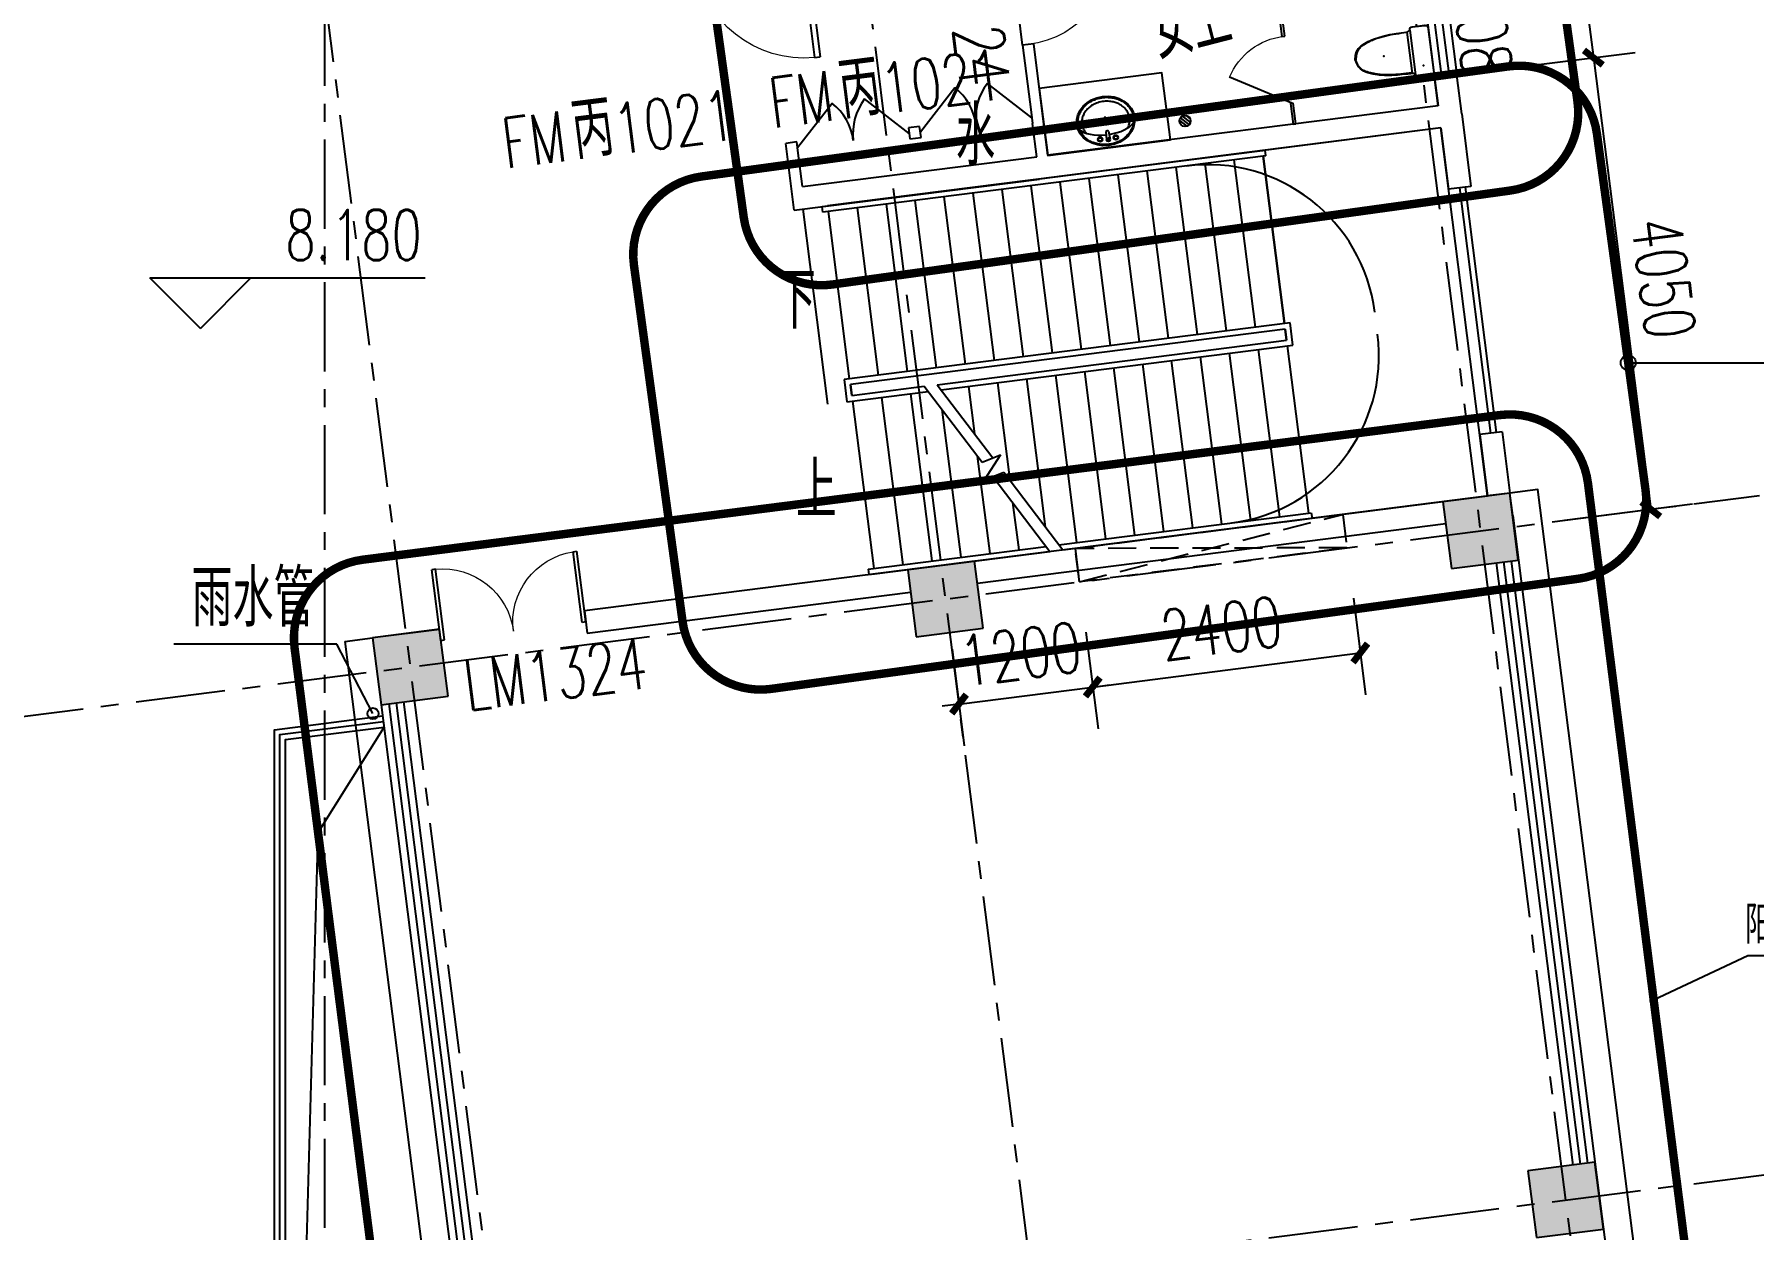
# Model space of a CAD drawing. Header units: millimetres. Extents: x -1048436 to -185795, y -983427 to 400387.
# Drawn here: x -696998 to -681700, y -152493 to -141859 of the extents above; entities that cross this region are included whole.
import ezdxf

# ---------------------------------------------------------------- set-up
doc = ezdxf.new("R2010")
doc.units = ezdxf.units.MM
doc.header["$LTSCALE"] = 500
for name, pattern in [('( Dashed )', [0.75, 0.5, -0.25]), ('DASH', [0.35, 0.25, -0.1]), ('一层轴网$0$CENTER', [50.8, 31.75, -6.35, 6.35, -6.35])]:
    doc.linetypes.add(name, pattern=pattern)
for name, color, linetype in [('COLUMN', 254, 'Continuous'), ('DIM_IDEN', 3, 'Continuous'), ('DIM_LEAD', 3, 'Continuous'), ('DIM_SYMB', 3, 'Continuous'), ('FUR', 55, 'Continuous'), ('PUB_DIM', 3, 'Continuous'), ('PUB_HATCH', 8, 'Continuous'), ('PUB_TEXT', 7, 'Continuous'), ('STAIR', 2, 'Continuous'), ('WINDOW', 4, 'Continuous'), ('WINDOW_TEXT', 7, 'Continuous'), ('一层轴网$0$建-符号', 150, 'Continuous'), ('一层轴网$0$建-轴线', 1, '一层轴网$0$CENTER'), ('建-墙', 254, 'Continuous'), ('建-墙-卫生间隔断', 220, 'Continuous'), ('建-屋面-排水沟落水口', 175, 'Continuous'), ('建-幕墙', 140, 'Continuous'), ('建-文字', 4, 'Continuous'), ('建-楼梯-扶手栏杆', 3, 'Continuous'), ('建-洁具', 55, 'Continuous'), ('建-符号', 13, 'Continuous'), ('建-符号-箭头', 13, 'Continuous'), ('建-符号-门编号', 13, 'Continuous'), ('建-门扇', 32, 'Continuous')]:
    doc.layers.add(name, color=color, linetype=linetype)
doc.layers.add('建-修改云', color=30, linetype='Continuous', plot=False)
doc.styles.add('_TCH_DIM', font='SIMPLEX', dxfattribs={"bigfont": 'GBCBIG'})
doc.styles.add('_TCH_DIM_T3', font='SIMPLEX', dxfattribs={"width": 0.705882, "bigfont": 'GBCBIG'})
doc.styles.add('_TCH_WINDOW', font='SIMPLEX', dxfattribs={"height": 3.5, "bigfont": 'GBCBIG'})
doc.styles.add('XD2008', font='xd-hzs.shx', dxfattribs={"width": 0.7, "bigfont": 'xd-hztxt.shx'})
doc.styles.add('一层轴网$0$XD2008_T3', font='xd-hzs.shx', dxfattribs={"width": 0.7, "bigfont": 'xd-hztxt.shx'})
doc.dimstyles.new('_TCH_ARCH&&150', dxfattribs={"dimtxt": 446.25, "dimasz": 150, "dimexe": 375, "dimexo": 450, "dimgap": 150, "dimtad": 1, "dimdec": 0, "dimzin": 0, "dimdsep": 46, "dimtxsty": '_TCH_DIM_T3', "dimblk": 'ARCHTICK', "dimcen": 0.09, "dimclrt": 7, "dimazin": 2, "dimtfac": 1, "dimtdec": 0, "dimtix": 1, "dimtmove": 2, "dimatfit": 3, "dimldrblk": 'ARCHTICK', "dimfxl": 1, "dimtolj": 1, "dimtzin": 0, "dimarcsym": 0})
doc.dimstyles.new('一层轴网$0$XD100&&150', dxfattribs={"dimtxt": 525, "dimasz": 225, "dimexe": 150, "dimexo": 150, "dimgap": 75, "dimtad": 1, "dimdec": 0, "dimdsep": 46, "dimtxsty": '一层轴网$0$XD2008_T3', "dimblk": '一层轴网$0$_ARCHTICK', "dimcen": 2.5, "dimdle": 150, "dimclrt": 7, "dimaunit": 1, "dimadec": 0, "dimazin": 0, "dimtfac": 1, "dimtdec": 0, "dimtix": 1, "dimtmove": 0, "dimatfit": 3, "dimfxl": 1, "dimtolj": 1, "dimtzin": 0, "dimarcsym": 0})

# ---------------------------------------------------------------- blocks, each defined once
blk = doc.blocks.new('一层轴网$0$_ARCHTICK')
at = {"color": 0, "linetype": 'ByBlock', "const_width": 0.15}
blk.add_lwpolyline([(-0.5, -0.5), (0.5, 0.5)], dxfattribs=at)
blk = doc.blocks.new('*D2941')
at = {"layer": 'Defpoints', "color": 0, "transparency": 16777216}
for p in [(70939, 68235), (73202, 62323), (71715, 62134)]:
    blk.add_point(p, dxfattribs=at)
at = {"layer": '一层轴网$0$建-符号', "color": 0, "lineweight": -2, "transparency": 16777216}
for p, q in [((72408, 68573), (73221, 62174)), ((71088, 68253), (72575, 68443)), ((71863, 62153), (73351, 62342))]:
    blk.add_line(p, q, dxfattribs=at)
at = {"layer": '一层轴网$0$建-符号', "color": 0, "lineweight": -2, "transparency": 16777216, "xscale": 225, "yscale": 225, "zscale": 225}
for p, rotation in [((72427, 68424), 97.24752617045677), ((73202, 62323), 277.2475261704568)]:
    blk.add_blockref('一层轴网$0$_ARCHTICK', p, dxfattribs=dict(at, rotation=rotation))
at = {"layer": '一层轴网$0$建-符号', "color": 7, "transparency": 16777216, "insert": (73149, 65416), "char_height": 525, "attachment_point": 5, "rotation": 277.2475, "style": '一层轴网$0$XD2008_T3'}
blk.add_mtext('\\A1;6150', dxfattribs=at)
blk = doc.blocks.new('$lvtry$00000171')
h = blk.add_hatch()
h.set_pattern_fill('ANSI31', color=256, scale=15, style=0)
h.set_pattern_definition([(45, (0, 0), (-16.838, 16.838), [])])
h.paths.add_polyline_path([(35, 17, 0.162278), (7, 31), (-49, -26, 0.162278), (-35, -54)])
h.paths.add_polyline_path([(7, 31, 0.456412), (-50, -18, 0.035489), (-49, -26)])
h.paths.add_polyline_path([(49, -11, 0.162278), (35, 17), (-35, -54, 0.162278), (-7, -68)])
h.paths.add_polyline_path([(50, -18, 0.035489), (49, -11), (-7, -68, 0.456412)])
blk.add_circle((0, -18), 50)
blk = doc.blocks.new('$lvtry$00000173')
at = {"color": 0}
for p, q in [((-11, -125), (-16, -50)), ((12, -125), (16, -50)), ((-35, -219), (40, -219)), ((2, -177), (2, -260))]:
    blk.add_line(p, q, dxfattribs=at)
for centre, radius in [((-69, -62), 20.6), ((-69, -62), 15.6), ((0, -50), 15.8), ((72, -62), 20.6), ((72, -62), 15.6), ((2, -219), 23.4)]:
    blk.add_circle(centre, radius, dxfattribs=at)
blk.add_arc((1, -117), 13.9, 215.486, 324.514, dxfattribs=at)
blk.add_ellipse((2, -219), major_axis=(-259, 0), ratio=0.848663, dxfattribs=at)
for start_param, end_param in [(4.764585, 5.931457), (3.493317, 4.671733)]:
    blk.add_ellipse((2, -215), major_axis=(-259, 0), ratio=0.459125, start_param=start_param, end_param=end_param, dxfattribs=at)
for points, knots in [([(-247, -219, 0), (-247, -226, 0), (-247, -233, 0), (-245, -253, 0), (-242, -264, 0), (-234, -288, 0), (-229, -299, 0), (-216, -321, 0), (-209, -331, 0), (-192, -351, 0), (-183, -360, 0), (-162, -377, 0), (-151, -385, 0), (-127, -399, 0), (-115, -405, 0), (-88, -415, 0), (-75, -419, 0), (-47, -425, 0), (-32, -427, 0), (-4, -429, 0), (11, -429, 0), (40, -426, 0), (54, -424, 0), (82, -418, 0), (96, -413, 0), (122, -403, 0), (134, -397, 0), (158, -383, 0), (169, -375, 0), (189, -357, 0), (198, -348, 0), (215, -328, 0), (222, -318, 0), (234, -296, 0), (239, -284, 0), (246, -261, 0), (248, -249, 0), (251, -225, 0), (251, -213, 0), (249, -189, 0), (246, -177, 0), (239, -154, 0), (234, -143, 0), (222, -121, 0), (215, -110, 0), (199, -90, 0), (190, -81, 0), (170, -63, 0), (159, -55, 0), (135, -41, 0), (123, -35, 0), (97, -24, 0), (83, -20, 0), (55, -13, 0), (41, -11, 0), (12, -9, 0), (-3, -9, 0), (-31, -10, 0), (-46, -12, 0), (-74, -18, 0), (-87, -22, 0), (-114, -32, 0), (-126, -38, 0), (-150, -52, 0), (-162, -60, 0), (-182, -77, 0), (-192, -86, 0), (-209, -106, 0), (-216, -116, 0), (-228, -138, 0), (-234, -149, 0), (-242, -172, 0), (-244, -184, 0), (-247, -204, 0), (-247, -211, 0), (-247, -219, 0)], [0, 0, 0, 0, 0.105369, 0.105369, 0.278747, 0.278747, 0.452125, 0.452125, 0.625504, 0.625504, 0.798882, 0.798882, 0.97226, 0.97226, 1.145639, 1.145639, 1.319017, 1.319017, 1.492395, 1.492395, 1.665774, 1.665774, 1.839152, 1.839152, 2.01253, 2.01253, 2.185909, 2.185909, 2.359287, 2.359287, 2.532665, 2.532665, 2.706044, 2.706044, 2.879422, 2.879422, 3.0528, 3.0528, 3.226179, 3.226179, 3.399557, 3.399557, 3.572935, 3.572935, 3.746313, 3.746313, 3.919692, 3.919692, 4.09307, 4.09307, 4.266448, 4.266448, 4.439827, 4.439827, 4.613205, 4.613205, 4.786583, 4.786583, 4.959962, 4.959962, 5.13334, 5.13334, 5.306718, 5.306718, 5.480097, 5.480097, 5.653475, 5.653475, 5.826853, 5.826853, 6.000232, 6.000232, 6.17361, 6.17361, 6.283185, 6.283185, 6.283185, 6.283185]), ([(-184, -131, 0), (-185, -133, 0), (-186, -135, 0), (-191, -143, 0), (-195, -149, 0), (-201, -161, 0), (-203, -168, 0), (-207, -180, 0), (-209, -187, 0), (-211, -199, 0), (-212, -205, 0), (-212, -214, 0), (-212, -216, 0), (-212, -219, 0), (-212, -225, 0), (-212, -232, 0), (-210, -246, 0), (-208, -254, 0), (-204, -266, 0), (-202, -272, 0), (-198, -281, 0), (-196, -286, 0), (-189, -298, 0), (-185, -304, 0), (-176, -316, 0), (-171, -322, 0), (-161, -332, 0), (-156, -337, 0), (-143, -347, 0), (-135, -353, 0), (-121, -362, 0), (-116, -365, 0), (-105, -370, 0), (-100, -373, 0), (-88, -378, 0), (-82, -380, 0), (-69, -384, 0), (-63, -386, 0), (-47, -389, 0), (-38, -391, 0), (-21, -393, 0), (-12, -393, 0), (7, -394, 0), (16, -393, 0), (34, -392, 0), (43, -390, 0), (59, -387, 0), (67, -385, 0), (83, -380, 0), (91, -378, 0), (106, -372, 0), (113, -368, 0), (127, -361, 0), (133, -357, 0), (146, -348, 0), (152, -343, 0), (163, -333, 0), (169, -328, 0), (178, -317, 0), (183, -312, 0), (190, -301, 0), (194, -296, 0), (200, -284, 0), (204, -277, 0), (209, -264, 0), (210, -258, 0), (213, -246, 0), (214, -241, 0), (216, -227, 0), (216, -219, 0), (215, -206, 0), (214, -200, 0), (213, -189, 0), (211, -183, 0), (206, -167, 0), (202, -156, 0), (193, -141, 0), (190, -136, 0), (187, -131, 0)], [5.740897, 5.740897, 5.740897, 5.740897, 5.780874, 5.780874, 5.896829, 5.896829, 6.012784, 6.012784, 6.128739, 6.128739, 6.240697, 6.240697, 6.283185, 6.283185, 6.283185, 6.399826, 6.399826, 6.5409, 6.5409, 6.634, 6.634, 6.7271, 6.7271, 6.852188, 6.852188, 6.977276, 6.977276, 7.077377, 7.077377, 7.229977, 7.229977, 7.317389, 7.317389, 7.404801, 7.404801, 7.497094, 7.497094, 7.589386, 7.589386, 7.712334, 7.712334, 7.835281, 7.835281, 7.958228, 7.958228, 8.081175, 8.081175, 8.194983, 8.194983, 8.30879, 8.30879, 8.422598, 8.422598, 8.537599, 8.537599, 8.6526, 8.6526, 8.767602, 8.767602, 8.884432, 8.884432, 8.982435, 8.982435, 9.119467, 9.119467, 9.224191, 9.224191, 9.328914, 9.328914, 9.470087, 9.470087, 9.571187, 9.571187, 9.672288, 9.672288, 9.874489, 9.874489, 9.967059, 9.967059, 9.967059, 9.967059])]:
    blk.add_open_spline(points, degree=3, knots=knots, dxfattribs=at)
for p in [(1, -50), (2, -219)]:
    blk.add_point(p, dxfattribs=at)
blk = doc.blocks.new('$lvtry$00000208')
blk.add_wipeout([(200, 0), (218, -7), (224, -20), (225, -140), (218, -158), (200, -165), (188, -180), (185, -192), (186, -199), (186, -242), (185, -285), (184, -316), (182, -346), (179, -383), (168, -451), (159, -496), (139, -560), (115, -610), (94, -637), (67, -658), (35, -671), (0, -680), (-67, -657), (-112, -615), (-138, -561), (-155, -510), (-166, -471), (-174, -424), (-181, -361), (-184, -322), (-185, -300), (-186, -257), (-186, -220), (-186, -208), (-186, -200), (-185, -192), (-190, -177), (-200, -165), (-218, -158), (-225, -140), (-225, -83), (-225, -25), (-218, -7), (-200, 0)])
at = {"color": 0, "ltscale": 100}
for p, q in [((200, -165), (-200, -165)), ((185, -192), (-185, -192))]:
    blk.add_line(p, q, dxfattribs=at)
blk.add_lwpolyline([(186, -199, -0.296302), (200, -165, 0.414214), (225, -140), (225, -25, 0.414214), (200, 0), (-200, 0, 0.414214), (-225, -25), (-225, -140, 0.413282), (-200, -165, -0.238932), (-185, -192), (-186, -208), (-186, -232), (-185, -282), (-184, -322), (-182, -348), (-180, -374), (-176, -409), (-172, -439), (-168, -459), (-163, -482), (-147, -538), (-129, -583, 0.10752), (-88, -643, 0.100512), (-43, -668), (0, -680), (35, -671), (67, -658), (94, -637), (115, -610), (132, -576), (145, -543), (159, -496), (177, -405), (179, -383), (182, -346), (185, -285)], format="xyb", close=True)
blk.add_lwpolyline([(186, -202), (186, -199)])
for points in [[(-181, -191), (-181, -230), (-181, -261), (-179, -322), (-177, -353), (-171, -414), (-166, -444), (-156, -490), (-152, -505), (-145, -528), (-143, -535), (-139, -546), (-137, -550), (-135, -558), (-133, -562), (-129, -573), (-125, -580), (-118, -594), (-115, -601), (-106, -614), (-102, -620), (-93, -632), (-87, -637), (-79, -644), (-76, -646), (-71, -650), (-67, -652), (-61, -655), (-58, -657), (-51, -660), (-48, -661), (-37, -665), (-30, -667), (-14, -671), (-7, -673), (1, -675)], [(181, -191), (181, -230), (181, -261), (179, -322), (177, -353), (171, -414), (166, -444), (156, -490), (152, -505), (145, -528), (143, -535), (139, -546), (137, -550), (135, -558), (133, -562), (129, -573), (125, -580), (118, -594), (115, -601), (106, -614), (102, -620), (93, -632), (87, -637), (79, -644), (76, -646), (71, -650), (67, -652), (61, -655), (58, -657), (51, -660), (48, -661), (37, -665), (30, -667), (14, -671), (7, -673), (-1, -675)]]:
    blk.add_open_spline(points, degree=3, knots=[0, 0, 0, 0, 92.762674, 92.762674, 185.525347, 185.525347, 278.288021, 278.288021, 324.669358, 324.669358, 347.860026, 347.860026, 359.45536, 359.45536, 371.050694, 371.050694, 394.241363, 394.241363, 417.432031, 417.432031, 440.6227, 440.6227, 463.813368, 463.813368, 475.408702, 475.408702, 487.004036, 487.004036, 498.599371, 498.599371, 510.194705, 510.194705, 533.385373, 533.385373, 556.576042, 556.576042, 556.576042, 556.576042], dxfattribs=at)
at = {"color": 0}
for p in [(-129, -83), (-1, -421)]:
    blk.add_point(p, dxfattribs=at)
blk = doc.blocks.new('M_E14')
blk.add_line((-116, -146), (109, -146))
at = {"const_width": 1.5}
for points in [[(-185, 0), (-185, -10), (-165, -10)], [(-185, 0), (185, 0), (185, -10), (165, -10)], [(-137, -207), (-146, -194), (-153, -182), (-159, -172), (-163, -162), (-166, -154), (-168, -146), (-169, -139), (-170, -133), (-171, -127), (-172, -121), (-172, -115), (-173, -110), (-173, -104), (-173, -98), (-173, -92), (-173, -86), (-173, -79), (-173, -72), (-172, -64), (-171, -54), (-170, -44), (-168, -31), (-166, -17), (-164, -9)], [(128, -215), (138, -202), (145, -191), (152, -180), (156, -171), (160, -163), (162, -156), (164, -149), (165, -142), (166, -136), (167, -130), (168, -125), (169, -119), (170, -114), (170, -108), (170, -102), (171, -96), (171, -89), (171, -82), (171, -73), (171, -64), (170, -53), (169, -41), (167, -27), (165, -10)], [(166, -14), (165, -9)], [(-137, -205), (-127, -214)], [(-130, -211), (-128, -213), (-120, -221), (-113, -229), (-107, -236), (-102, -244), (-98, -251), (-93, -259), (-90, -266), (-86, -274), (-83, -281), (-80, -288), (-77, -295), (-74, -302), (-71, -308), (-68, -314), (-65, -320), (-62, -325), (-58, -330), (-55, -334), (-51, -338), (-47, -342), (-43, -345), (-39, -348), (-34, -351), (-30, -353), (-25, -355), (-20, -357), (-15, -358), (-10, -359), (-5, -360), (0, -360), (0, -360)], [(120, -218), (119, -220), (110, -227), (103, -235), (97, -242), (91, -249), (86, -256), (81, -264), (77, -271), (73, -278), (70, -285), (66, -292), (63, -299), (60, -306), (57, -312), (53, -318), (50, -323), (46, -328), (42, -332), (38, -337), (34, -340), (30, -344), (26, -347), (22, -350), (17, -352), (12, -354), (8, -356), (3, -357), (-1, -358)], [(129, -212), (117, -220)]]:
    blk.add_lwpolyline(points, dxfattribs=at)
for radius in [47.3, 34.6, 22.1]:
    blk.add_circle((-4, -62), radius)
for centre, radius, start, end in [((-387, -363), 346, 14.0616, 38.7001), ((331, -366), 312, 135.2868, 164.3913), ((-10, -276), 40.9, 183.6565, 351.9398)]:
    blk.add_arc(centre, radius, start, end)
at = {"width": 0.8, "flags": 9}
for tag in ['XSIZE', 'YSIZE']:
    blk.add_attdef(tag, (0, 0), '', height=0.5, dxfattribs=at)
blk = doc.blocks.new('$lvtry$00000191')
at = {"color": 0}
blk.add_wipeout([(300, -500), (300, 0), (-300, 0), (-300, -500)], dxfattribs=at)
for p, q in [((-250, -50), (-39, -219)), ((39, -219), (250, -50)), ((-250, -450), (-39, -281)), ((39, -281), (250, -450))]:
    blk.add_line(p, q, dxfattribs=at)
for points in [[(300, -500), (300, 0), (-300, 0), (-300, -500)], [(250, -450), (250, -50), (-250, -50), (-250, -450)]]:
    blk.add_lwpolyline(points, close=True, dxfattribs=at)
blk.add_circle((0, -250), 50, dxfattribs=at)
for p in [(0, -50), (0, -250)]:
    blk.add_point(p, dxfattribs=at)
blk = doc.blocks.new('$TCHSYS$APDOOR2D')
blk.add_line((0.5, 0), (0, 0.866))
at = {"lineweight": 13}
blk.add_arc((0.5, 0), 1, 120, 180, dxfattribs=at)
blk = doc.blocks.new('A$C02D3343B')
at = {"layer": '建-墙-卫生间隔断'}
for p, q in [((-1300, 0), (-1300, -213)), ((-1275, 0), (-1300, 0)), ((-1275, -213), (-1275, 0)), ((-1300, -213), (-1275, -213)), ((-1275, -813), (-1300, -813)), ((-1300, -813), (-1300, -1000)), ((-1275, -987), (-1275, -813)), ((-1300, -1000), (-1300, -1213)), ((0, -987), (-1275, -987)), ((0, -1012), (-1275, -1012)), ((-1275, -1213), (-1275, -1012)), ((0, -1012), (0, -987)), ((-1300, -1213), (-1275, -1213)), ((-1275, -1813), (-1300, -1813)), ((-1300, -1813), (-1300, -2400)), ((-1275, -2400), (-1275, -1813)), ((-3466, -2400), (-3466, -2000)), ((-3466, -2000), (-3441, -2000)), ((-3441, -2400), (-3441, -2000)), ((-2766, -2400), (-2766, -2000)), ((-2766, -2000), (-2741, -2000)), ((-2741, -2400), (-2741, -2000)), ((-2066, -2400), (-2066, -2000)), ((-2066, -2000), (-2041, -2000)), ((-2041, -2400), (-2041, -2000)), ((-3466, -2400), (-3441, -2400)), ((-2766, -2400), (-2741, -2400)), ((-2066, -2400), (-2041, -2400)), ((-1300, -2400), (-1275, -2400)), ((-1300, -2600), (-1300, -2813)), ((-1275, -2600), (-1300, -2600)), ((-1275, -2813), (-1275, -2600)), ((-1300, -2813), (-1275, -2813)), ((-1275, -3413), (-1300, -3413)), ((-1300, -3413), (-1300, -3600)), ((-1275, -3587), (-1275, -3413)), ((-1300, -3600), (-1300, -3813)), ((0, -3587), (-1275, -3587)), ((0, -3612), (-1275, -3612)), ((-1275, -3813), (-1275, -3612)), ((0, -3612), (0, -3587)), ((-1300, -3813), (-1275, -3813)), ((-1275, -4413), (-1300, -4413)), ((-1300, -4413), (-1300, -4600)), ((-1275, -4600), (-1275, -4413)), ((-1300, -4600), (-1275, -4600))]:
    blk.add_line(p, q, dxfattribs=at)
at = {"layer": '建-洁具'}
for points in [[(-4600, 0), (-4600, -600), (-3500, -600), (-3500, 0)], [(-2400, -4600), (-2400, -4000), (-3500, -4000), (-3500, -4600)]]:
    blk.add_lwpolyline(points, close=True, dxfattribs=at)
at = {"layer": 'FUR', "rotation": 180.0096492558203}
for p in [(-3104, -2400), (-2404, -2400)]:
    blk.add_blockref('M_E14', p, dxfattribs=at)
at = {"layer": '建-墙-卫生间隔断', "yscale": 600, "zscale": 25}
for p, xscale, rotation in [((-1288, -513), 600, 90.00000000185429), ((-1288, -1513), 600, 90.00000000187255), ((-1288, -3113), -600, 90.00000000186763), ((-1288, -4113), -600, 90.00000000186763)]:
    blk.add_blockref('$TCHSYS$APDOOR2D', p, dxfattribs=dict(at, xscale=xscale, rotation=rotation))
at = {"layer": '建-洁具'}
for name, p, rotation in [('$lvtry$00000173', (-4052, -20), 359.990351632772), ('$lvtry$00000173', (-2948, -4580), 179.9903516327719), ('$lvtry$00000171', (-2232, -4450), 270.0096485457155)]:
    blk.add_blockref(name, p, dxfattribs=dict(at, rotation=rotation))
for name, p, xscale, rotation in [('$lvtry$00000171', (-2731, -150), -0.9999999999999999, 269.990351632772), ('$lvtry$00000208', (0, -500), -0.9999999999999998, 269.9903500101477), ('$lvtry$00000208', (0, -1500), -0.9999999999999998, 269.9903500101477), ('$lvtry$00000208', (0, -3100), -0.9999999999999998, 269.9903500101477), ('$lvtry$00000208', (0, -4100), -0.9999999999999998, 269.9903500101477)]:
    blk.add_blockref(name, p, dxfattribs=dict(at, xscale=xscale, rotation=rotation))
at = {"layer": '建-洁具', "yscale": -1, "rotation": 179.9903507877225}
blk.add_blockref('$lvtry$00000191', (-3200, 0), dxfattribs=at)
blk = doc.blocks.new('A$C708231ED')
at = {"layer": 'DIM_LEAD'}
for p, q in [((127513, 96234), (126063, 96234)), ((127835, 95617), (127513, 96234))]:
    blk.add_line(p, q, dxfattribs=at)
at = {"layer": '建-屋面-排水沟落水口'}
blk.add_circle((127835, 95617), 50, dxfattribs=at)
at = {"layer": 'PUB_TEXT', "style": '_TCH_DIM'}
blk.add_text('雨水管', height=506.4, dxfattribs=at).set_placement((126220, 96391))
blk = doc.blocks.new('sdskdfjhsk')
at = {"layer": '建-幕墙'}
for q in [(-693988, -147228), (-692721, -159163)]:
    blk.add_line((-694236, -147260), q, dxfattribs=at)
blk.add_lwpolyline([(-687009, -159293), (-681999, -158656), (-683620, -145909), (-683868, -145940)], dxfattribs=at)
blk = doc.blocks.new('_ArchTick')
at = {"color": 0, "linetype": 'ByBlock', "const_width": 0.4}
blk.add_lwpolyline([(-0.5, -0.5), (0.5, 0.5)], dxfattribs=at)
blk = doc.blocks.new('*D3001')
at = {"layer": 'Defpoints', "color": 0, "transparency": 16777216}
for p in [(-73499, 97091), (-75880, 96789), (-73380, 96156)]:
    blk.add_point(p, dxfattribs=at)
at = {"layer": 'PUB_DIM', "color": 0, "lineweight": -2, "transparency": 16777216}
for p, q in [((-73442, 96645), (-73333, 95784)), ((-75823, 96342), (-75713, 95481)), ((-75761, 95853), (-73380, 96156))]:
    blk.add_line(p, q, dxfattribs=at)
at = {"layer": 'PUB_DIM', "color": 0, "lineweight": -2, "transparency": 16777216, "xscale": 150, "yscale": 150, "zscale": 150}
for p, rotation in [((-73380, 96156), 7.247525978362402), ((-75761, 95853), 187.2475259783624)]:
    blk.add_blockref('_ArchTick', p, dxfattribs=dict(at, rotation=rotation))
at = {"layer": 'PUB_DIM', "color": 7, "transparency": 16777216, "insert": (-74617, 96375), "char_height": 446.2, "attachment_point": 5, "rotation": 7.2475, "style": '_TCH_DIM_T3'}
blk.add_mtext('\\A1;2400', dxfattribs=at)
blk = doc.blocks.new('*D3002')
at = {"layer": 'Defpoints', "color": 0, "transparency": 16777216}
for p in [(-75880, 96789), (-77070, 96637), (-75761, 95853)]:
    blk.add_point(p, dxfattribs=at)
at = {"layer": 'PUB_DIM', "color": 0, "lineweight": -2, "transparency": 16777216}
for p, q in [((-75823, 96342), (-75713, 95481)), ((-77013, 96191), (-76904, 95330)), ((-76951, 95702), (-75761, 95853)), ((-75761, 95853), (-75612, 95872)), ((-76951, 95702), (-77100, 95683))]:
    blk.add_line(p, q, dxfattribs=at)
at = {"layer": 'PUB_DIM', "color": 0, "lineweight": -2, "transparency": 16777216, "xscale": 150, "yscale": 150, "zscale": 150}
for p, rotation in [((-75761, 95853), 187.2475259783626), ((-76951, 95702), 7.247525978362618)]:
    blk.add_blockref('_ArchTick', p, dxfattribs=dict(at, rotation=rotation))
at = {"layer": 'PUB_DIM', "color": 7, "transparency": 16777216, "insert": (-76403, 96147), "char_height": 446.2, "attachment_point": 5, "rotation": 7.2475, "style": '_TCH_DIM_T3'}
blk.add_mtext('\\A1;1200', dxfattribs=at)
blk = doc.blocks.new('*D1376')
at = {"layer": 'Defpoints', "color": 0, "transparency": 16777216}
for p in [(-684606, -140138), (-683126, -142066), (-684341, -142221)]:
    blk.add_point(p, dxfattribs=at)
at = {"layer": 'PUB_DIM', "color": 0, "lineweight": -2, "transparency": 16777216}
for p, q in [((-684160, -140081), (-683019, -139936)), ((-683391, -139983), (-683126, -142066)), ((-683895, -142164), (-682754, -142019))]:
    blk.add_line(p, q, dxfattribs=at)
at = {"layer": 'PUB_DIM', "color": 0, "lineweight": -2, "transparency": 16777216, "xscale": 150, "yscale": 150, "zscale": 150}
for p, rotation in [((-683391, -139983), 97.24752585291299), ((-683126, -142066), 277.247525852913)]:
    blk.add_blockref('_ArchTick', p, dxfattribs=dict(at, rotation=rotation))
at = {"layer": 'PUB_DIM', "color": 7, "transparency": 16777216, "insert": (-682888, -140978), "char_height": 446.2, "attachment_point": 5, "rotation": 277.2475, "style": '_TCH_DIM_T3'}
blk.add_mtext('\\A1;2100', dxfattribs=at)
blk = doc.blocks.new('*D1377')
at = {"layer": 'Defpoints', "color": 0, "transparency": 16777216}
for p in [(-684341, -142221), (-682615, -146084), (-683830, -146239)]:
    blk.add_point(p, dxfattribs=at)
at = {"layer": 'PUB_DIM', "color": 0, "lineweight": -2, "transparency": 16777216}
for p, q in [((-683895, -142164), (-682754, -142019)), ((-683126, -142066), (-682615, -146084)), ((-683384, -146182), (-682243, -146037))]:
    blk.add_line(p, q, dxfattribs=at)
at = {"layer": 'PUB_DIM', "color": 0, "lineweight": -2, "transparency": 16777216, "xscale": 150, "yscale": 150, "zscale": 150}
for p, rotation in [((-683126, -142066), 97.24752585291569), ((-682615, -146084), 277.2475258529157)]:
    blk.add_blockref('_ArchTick', p, dxfattribs=dict(at, rotation=rotation))
at = {"layer": 'PUB_DIM', "color": 7, "transparency": 16777216, "insert": (-682501, -144028), "char_height": 446.2, "attachment_point": 5, "rotation": 277.2475, "style": '_TCH_DIM_T3'}
blk.add_mtext('\\A1;4050', dxfattribs=at)
blk = doc.blocks.new('$DorLib2D$00000002')
for p, q in [((-0.5, 0), (-0.5, 0.4875)), ((-0.475, 0.4875), (-0.5, 0.4875)), ((-0.475, 0), (-0.475, 0.4875)), ((0.475, 0), (0.475, 0.4875)), ((0.475, 0.4875), (0.5, 0.4875)), ((0.5, 0), (0.5, 0.4875)), ((-0.5, 0), (-0.475, 0)), ((0.5, 0), (0.475, 0))]:
    blk.add_line(p, q)
at = {"lineweight": 13}
for centre, start, end in [((-0.4875, 0), 0, 88.53072), ((0.4875, 0), 91.46928, 180)]:
    blk.add_arc(centre, 0.4875, start, end, dxfattribs=at)
blk = doc.blocks.new('$TCHSYS$WIN2D')
for p, q in [((-0.5, 0.5), (0.5, 0.5)), ((-0.5, 0.5), (-0.5, -0.5)), ((0.5, 0.5), (0.5, -0.5)), ((0.5, 0.167), (-0.5, 0.167)), ((0.5, -0.167), (-0.5, -0.167)), ((-0.5, -0.5), (0.5, -0.5))]:
    blk.add_line(p, q)
blk = doc.blocks.new('$DorLib2D$00000001')
for p, q in [((0.45, 0.975), (0.5, 0.975)), ((0.45, 0), (0.45, 0.975)), ((0.5, 0), (0.5, 0.975)), ((0.5, 0), (0.45, 0))]:
    blk.add_line(p, q)
at = {"lineweight": 13}
blk.add_arc((0.475, 0), 0.975, 91.4693, 180, dxfattribs=at)
blk = doc.blocks.new('$DorLib2D$00000116')
at = {"color": 0}
for p, q in [((-0.5, 0), (-0.146, 0.354)), ((0.5, 0), (0.146, 0.354))]:
    blk.add_line(p, q, dxfattribs=at)
for centre, start, end in [((-0.5, 0), 0, 45), ((0.5, 0), 135, 180)]:
    blk.add_arc(centre, 0.5, start, end, dxfattribs=at)
blk = doc.blocks.new('一层轴网')
at = {"layer": '一层轴网$0$建-轴线', "ltscale": 0.05}
for p, q in [((74638.3, 19327.2), (66478.9, 83487.5)), ((69876.7, 18721.7), (61717.3, 82882)), ((65115, 18116.1), (56955.6, 82276.4)), ((58950, 55616.6), (58950, 82276.4)), ((54751.3, 59976.4), (71714.7, 62133.7)), ((54751.4, 53928.1), (72471.6, 56181.6))]:
    blk.add_line(p, q, dxfattribs=at)
at = {"layer": '一层轴网$0$建-符号'}
dim = blk.add_aligned_dim(p1=(70938.8, 68234.6), p2=(71714.7, 62133.7), distance=1499.7, dimstyle='一层轴网$0$XD100&&150', dxfattribs=at)
dim.commit()
dim.dimension.update_dxf_attribs({"geometry": '*D2941', "text_midpoint": (73149.3, 65415.9)})
blk = doc.blocks.new('A$C209F2007')
at = {"linetype": '( Dashed )'}
blk.add_lwpolyline([(-73498.8, 97091.4), (-75879.7, 96788.7), (-75917.5, 97086.3), (-73536.7, 97389), (-73498.8, 97091.4), (-75917.5, 97086.3), (-75879.7, 96788.7), (-73536.7, 97389)], dxfattribs=at)
at = {"layer": 'PUB_DIM'}
for p1, p2, picture, middle in [((-75879.7, 96788.7), (-73498.8, 97091.4), '*D3001', (-74617.3, 96374.5)), ((-77070.1, 96637.3), (-75879.7, 96788.7), '*D3002', (-76403, 96147.5))]:
    dim = blk.add_aligned_dim(p1=p1, p2=p2, distance=-943.2, dimstyle='_TCH_ARCH&&150', dxfattribs=at)
    dim.commit()
    dim.dimension.update_dxf_attribs({"geometry": picture, "text_midpoint": middle})

msp = doc.modelspace()

# ---------------------------------------------------------------- hatches: boundary and pattern name
at = {"layer": 'PUB_HATCH'}
for points in [[(-684464.8, -146016.9), (-684389.1, -146612.1), (-683793.9, -146536.4), (-683869.6, -145941.2)], [(-689226.4, -146622.5), (-689150.7, -147217.7), (-688555.5, -147142), (-688631.2, -146546.8)], [(-693988.1, -147228), (-693912.4, -147823.2), (-693317.2, -147747.5), (-693392.9, -147152.3)], [(-683707.8, -151969), (-683632.1, -152564.2), (-683036.9, -152488.5), (-683112.6, -151893.3)]]:
    msp.add_hatch(color=256, dxfattribs=at).paths.add_polyline_path(points)

# ---------------------------------------------------------------- linework, layer by layer
msp.add_line((-684508.2, -142493.4), (-684760.5, -140509.4))
at = {"linetype": 'Continuous', "ltscale": 10000}
msp.add_lwpolyline([(-694762.1, -159422.3), (-694472.6, -148958.9), (-693885.8, -148021.5)], dxfattribs=at)
msp.add_lwpolyline([(-692472.9, -159131.2), (-694762.1, -159422.3), (-694762.1, -148132.9), (-693885.8, -148021.5)])
at = {"layer": 'COLUMN'}
for p, q in [((-683869.6, -145941.2), (-684464.8, -146016.9)), ((-684464.8, -146016.9), (-684389.1, -146612.1)), ((-683793.9, -146536.4), (-683869.6, -145941.2)), ((-688631.2, -146546.8), (-689226.4, -146622.5)), ((-688555.5, -147142), (-688631.2, -146546.8)), ((-684389.1, -146612.1), (-683793.9, -146536.4)), ((-689226.4, -146622.5), (-689150.7, -147217.7)), ((-693392.9, -147152.3), (-693988.1, -147228)), ((-693317.2, -147747.5), (-693392.9, -147152.3)), ((-689150.7, -147217.7), (-688555.5, -147142)), ((-693988.1, -147228), (-693912.4, -147823.2)), ((-693912.4, -147823.2), (-693317.2, -147747.5)), ((-683112.6, -151893.3), (-683707.8, -151969)), ((-683036.9, -152488.5), (-683112.6, -151893.3)), ((-683707.8, -151969), (-683632.1, -152564.2)), ((-683632.1, -152564.2), (-683036.9, -152488.5))]:
    msp.add_line(p, q, dxfattribs=at)
at = {"layer": 'DIM_IDEN'}
for q in [(-680215.8, -144781), (-682816, -144781)]:
    msp.add_line((-682816, -144781), q, dxfattribs=at)
msp.add_circle((-682816, -144781), 66.2, dxfattribs=at)
at = {"layer": 'DIM_SYMB'}
for points in [[(-689967.1, -144195.7, 0, 0, 0), (-685175.7, -143586.4, 0, 0, 0), (-684961.2, -145272.8, 0, 0, 0), (-687887.6, -145645, 120, 0, 0), (-688334, -145701.7, 0, 0, 0)], [(-689752.6, -145882.1, 0, 0, 0), (-689038.4, -145791.3, 120, 0, 0), (-688592, -145734.5, 0, 0, 0)]]:
    msp.add_lwpolyline(points, format="xyseb", dxfattribs=at)
at = {"layer": 'STAIR'}
for p, q in [((-687680.1, -144660.9), (-687869.3, -143172.9)), ((-688969.7, -144824.9), (-689159, -143336.9)), ((-688711.8, -144792.1), (-688901, -143304.1)), ((-688453.9, -144759.3), (-688643.1, -143271.3)), ((-688196, -144726.5), (-688385.2, -143238.5)), ((-687938, -144693.7), (-688127.3, -143205.7)), ((-689936.5, -145149.5), (-690157.3, -143413.5)), ((-689982.3, -143441.6), (-689988.6, -143392)), ((-689743.5, -144923.3), (-689932.7, -143435.3)), ((-689485.6, -144890.5), (-689674.8, -143402.5)), ((-689227.6, -144857.7), (-689416.9, -143369.7)), ((-685825.1, -144425), (-689793.1, -144929.6)), ((-685868.3, -144480.9), (-689737.2, -144972.9)), ((-685868.3, -144480.9), (-689737.2, -144972.9)), ((-685855.7, -144580.1), (-685868.3, -144480.9)), ((-685868.3, -144480.9), (-685855.7, -144580.1)), ((-685799.8, -144623.4), (-685825.1, -144425)), ((-688964.8, -144975.5), (-685855.7, -144580.1)), ((-688964.8, -144975.5), (-685855.7, -144580.1)), ((-688929.9, -145021.5), (-685799.8, -144623.4)), ((-686365.3, -144695.3), (-686176, -146183.3)), ((-686107.3, -144662.5), (-685918.1, -146150.5)), ((-685849.4, -144629.7), (-685660.2, -146117.7)), ((-685849.4, -144629.7), (-685660.2, -146117.7)), ((-687654.9, -144859.3), (-687465.6, -146347.3)), ((-687397, -144826.5), (-687207.7, -146314.5)), ((-687139, -144793.7), (-686949.8, -146281.7)), ((-686881.1, -144760.9), (-686691.9, -146248.9)), ((-686623.2, -144728.1), (-686434, -146216.1)), ((-689793.1, -144929.6), (-689767.9, -145128)), ((-689737.2, -144972.9), (-689724.6, -145072.1)), ((-689724.6, -145072.1), (-689737.2, -144972.9)), ((-689724.6, -145072.1), (-689079.4, -144990.1)), ((-689724.6, -145072.1), (-689079.4, -144990.1)), ((-689079.4, -144990.1), (-688565.3, -145666.2)), ((-688964.8, -144975.5), (-688469.5, -145627)), ((-688686.6, -144990.5), (-688633, -145412)), ((-688428.6, -144957.7), (-688318.2, -145825.9)), ((-688170.7, -144924.9), (-688003.5, -146239.8)), ((-687912.8, -144892.1), (-687723.6, -146380.1)), ((-689767.9, -145128), (-689044.4, -145036)), ((-689718.3, -145121.7), (-689529, -146609.7)), ((-689460.3, -145088.9), (-689271.1, -146576.9)), ((-689202.4, -145056.1), (-689013.2, -146544.1)), ((-688922.5, -145196.4), (-688755.3, -146511.3)), ((-688607.7, -145610.4), (-688497.3, -146478.5)), ((-688565.3, -145666.2), (-688400.1, -145598.7)), ((-688400.1, -145598.7), (-688545.6, -145824.9)), ((-688545.6, -145824.9), (-688372.8, -145754.2)), ((-688372.8, -145754.2), (-687846.6, -146446.2)), ((-688468.6, -145793.4), (-687961.2, -146460.8)), ((-688293, -146024.3), (-688239.4, -146445.7)), ((-685629.1, -146164.2), (-684066.7, -145965.5)), ((-687881.6, -146400.2), (-685635.4, -146114.6)), ((-687846.6, -146446.2), (-685629.1, -146164.2)), ((-687846.6, -146446.2), (-685653.9, -146167.3)), ((-685653.9, -146167.3), (-685629.1, -146164.2)), ((-685635.4, -146114.6), (-685629.1, -146164.2)), ((-689578.6, -146616.1), (-687996.1, -146414.8)), ((-689572.3, -146665.7), (-687961.2, -146460.8)), ((-689522.7, -146659.3), (-687961.2, -146460.8)), ((-689578.6, -146616.1), (-689572.3, -146665.7))]:
    msp.add_line(p, q, dxfattribs=at)
at = {"layer": '建-修改云'}
for centre, start, end in [((-686559.1, -144518.4), 7.24753, 97.24753), ((-686533.9, -144716.8), 277.24753, 7.24753)]:
    msp.add_arc(centre, 1500, start, end, dxfattribs=at)
at = {"layer": '建-墙'}
for p, q in [((-684297.2, -142567.4), (-684341.2, -142221)), ((-684297.2, -142567.4), (-684215.2, -143212.2)), ((-690213, -142816.5), (-690312.2, -142829.2)), ((-690236.7, -143423.6), (-690312.2, -142829.2)), ((-690200.4, -142915.7), (-690213, -142816.5)), ((-690162.7, -143212.5), (-690200.4, -142915.7)), ((-684215.2, -143212.2), (-684413.6, -143237.5)), ((-683937.6, -145394.6), (-684136.1, -145419.9)), ((-684136.1, -145419.9), (-684066.7, -145965.5)), ((-683937.6, -145394.6), (-683868.3, -145940.3)), ((-683868.3, -145940.3), (-688928.9, -146583.8)), ((-683868.3, -145940.3), (-684066.7, -145965.5)), ((-683843, -146138.7), (-683868.3, -145940.3)), ((-684439.6, -146214.5), (-688606.1, -146744.4)), ((-683843, -146138.7), (-683844.4, -146138.8)), ((-688928.9, -146583.8), (-692103.3, -146987.5)), ((-692078.1, -147185.9), (-689201.3, -146820.1)), ((-692103.3, -146987.5), (-692078.1, -147185.9)), ((-693393, -147151.5), (-693986.8, -147227)), ((-693392.9, -147152.3), (-693393, -147151.5)), ((-693986.8, -147227), (-693986.7, -147227.8))]:
    msp.add_line(p, q, dxfattribs=at)
at = {"layer": '建-幕墙'}
for p, q in [((-683843, -146138.7), (-683073.4, -152190.7)), ((-683858.6, -146544.7), (-683177.4, -151901.5)), ((-683990.9, -146561.5), (-683309.6, -151918.3)), ((-683924.7, -146553.1), (-683243.5, -151909.9)), ((-693911, -147823), (-693229.7, -153179.9)), ((-693844.8, -147814.6), (-693163.6, -153171.5)), ((-693778.7, -147806.2), (-693097.5, -153163.1)), ((-693712.6, -147797.8), (-693031.3, -153154.7)), ((-683073.4, -152190.7), (-682278.7, -158439.6))]:
    msp.add_line(p, q, dxfattribs=at)
at = {"layer": '建-楼梯-扶手栏杆'}
for p, q in [((-684036.8, -145407.3), (-684314.4, -143224.8)), ((-683987.2, -145401), (-684264.8, -143218.5))]:
    msp.add_line(p, q, dxfattribs=at)
for points in [[(-692460.3, -159230.4), (-694862.1, -159535.8), (-694862.1, -148044.8), (-693898.5, -147922.3)], [(-692466.6, -159180.8), (-694812.1, -159479.1), (-694812.1, -148088.8), (-693892.2, -147971.9)]]:
    msp.add_lwpolyline(points, dxfattribs=at)
at = {"layer": '建-符号'}
for p, q in [((-695520.9, -144474.3), (-695970.9, -144024.3)), ((-695970.9, -144024.3), (-693519.9, -144024.3)), ((-695520.9, -144474.3), (-695070.9, -144024.3)), ((-682589.3, -150448.6), (-681751.9, -150053.4)), ((-682589.3, -150448.6), (-681751.9, -150053.4)), ((-682589.3, -150448.6), (-681751.9, -150053.4)), ((-682589.3, -150448.6), (-681751.9, -150053.4)), ((-682589.3, -150448.6), (-681751.9, -150053.4)), ((-681751.9, -150053.4), (-679167, -150053.4))]:
    msp.add_line(p, q, dxfattribs=at)
at = {"layer": '建-符号', "const_width": 40}
msp.add_lwpolyline([(-682607.4, -150457.1, 1), (-682571.2, -150440.1, 1)], format="xyb", close=True, dxfattribs=at)
msp.add_lwpolyline([(-682607.4, -150457.1, 1), (-682571.2, -150440.1, 1)], format="xyb", close=True, dxfattribs=at)
msp.add_lwpolyline([(-682607.4, -150457.1, 1), (-682571.2, -150440.1, 1)], format="xyb", close=True, dxfattribs=at)
msp.add_lwpolyline([(-682607.4, -150457.1, 1), (-682571.2, -150440.1, 1)], format="xyb", close=True, dxfattribs=at)
msp.add_lwpolyline([(-682607.4, -150457.1, 1), (-682571.2, -150440.1, 1)], format="xyb", close=True, dxfattribs=at)
at = {"layer": '建-符号-箭头', "linetype": 'DASH', "ltscale": 2, "const_width": 75}
msp.add_lwpolyline([(-694076.5, -146532.8), (-683956.6, -145245.8, -0.4142136), (-683173.9, -145851.9), (-681584.3, -158351.3, -0.4141907), (-682190.3, -159134), (-692308.7, -160421.6, -0.4142038), (-693091.5, -159815.6), (-694682.6, -147315.6, -0.4142461)], format="xyb", close=True, dxfattribs=at)

# ---------------------------------------------------------------- block references
msp.add_blockref('一层轴网', (-753362.7, -208094.8))
at = {"layer": '建-门扇', "xscale": -1000, "yscale": 1000, "zscale": 200, "rotation": 187.2475261777226}
msp.add_blockref('$DorLib2D$00000001', (-690624.5, -141154.4), dxfattribs=at)
at = {"layer": '建-门扇'}
ref = msp.add_blockref('$DorLib2D$00000002', (-692735.5, -147168.7), dxfattribs=dict(at, xscale=1300, yscale=-1300, zscale=200, rotation=187.2475261776379))
ref.add_attrib('A', 'LM1324', (-693144.2, -147879), dxfattribs={"layer": '建-符号-门编号', "height": 446.25, "rotation": 7.24753, "style": '_TCH_WINDOW', "width": 0.705882})

# ---------------------------------------------------------------- texts
at = {"layer": 'PUB_TEXT', "style": '_TCH_DIM'}
for s, height, p in [('下', 506.4, (-690408.2, -144478.1)), ('上', 506.4, (-690221.6, -146164.5)), ('阳光房专业厂家深化设计', 337.589, (-681775.7, -149948.4))]:
    msp.add_text(s, height=height, dxfattribs=at).set_placement(p)
at = {"layer": '建-文字', "style": '_TCH_DIM', "width": 0.705882}
msp.add_text('8.180', height=446.25, dxfattribs=at).set_placement((-694764.9, -143866.8))
at = {"layer": '建-符号-门编号', "style": '_TCH_WINDOW', "width": 0.705882}
for s, p in [('FM', (-690426.5, -142693.9)), ('1021', (-691813.1, -142927.9)), ('FM', (-692803.7, -143053.8))]:
    msp.add_text(s, height=446.25, rotation=7.24753, dxfattribs=at).set_placement(p)
at = {"layer": '建-符号-门编号', "style": '_TCH_WINDOW'}
msp.add_text('丙', height=506.4, rotation=7.24753, dxfattribs=at).set_placement((-692178.7, -142974.4))

# ---------------------------------------------------------------- dimensions: what is measured, and where the dimension line sits
at = {"layer": 'PUB_DIM'}
dim = msp.add_aligned_dim(p1=(-684341.2, -142221), p2=(-683830.3, -146238.6), distance=1224.9, dimstyle='_TCH_ARCH&&150', dxfattribs=at)
dim.commit()
dim.dimension.update_dxf_attribs({"geometry": '*D1377', "text_midpoint": (-682500.5, -144028.2)})

# ---------------------------------------------------------------- next in the draw order: block references
at = {"rotation": 7.245334081540818}
msp.add_blockref('A$C02D3343B', (-685088.4, -137931.1), dxfattribs=at)

# ---------------------------------------------------------------- next in the draw order: linework, layer by layer
at = {"layer": 'STAIR'}
for p, q in [((-684483, -142691.9), (-686045.4, -142890.5)), ((-684066.7, -145965.5), (-684483, -142691.9)), ((-686045.4, -142890.5), (-689988.6, -143392)), ((-686039.1, -142940.1), (-689982.3, -143441.6)), ((-686070.2, -142893.7), (-689939, -143385.7)), ((-686390.5, -144496.9), (-686579.7, -143008.9)), ((-686132.6, -144464.1), (-686321.8, -142976.1)), ((-686045.4, -142890.5), (-686070.2, -142893.7)), ((-685874.7, -144431.3), (-686063.9, -142943.3)), ((-686063.9, -142943.3), (-685874.7, -144431.3)), ((-686039.1, -142940.1), (-686045.4, -142890.5)), ((-687422.2, -144628.1), (-687611.4, -143140.1)), ((-687164.3, -144595.3), (-687353.5, -143107.3)), ((-686906.3, -144562.5), (-687095.6, -143074.5)), ((-686648.4, -144529.7), (-686837.7, -143041.7))]:
    msp.add_line(p, q, dxfattribs=at)
at = {"layer": '建-墙'}
for p, q in [((-688105.1, -141943.4), (-688204.3, -141956)), ((-688204.3, -141956), (-688128.6, -142551.5)), ((-688029.4, -142538.9), (-688105.1, -141943.4)), ((-684341.2, -142221), (-684539.6, -142246.2)), ((-684539.6, -142246.2), (-684508.2, -142493.4)), ((-688128.6, -142551.5), (-688128.7, -142551.5)), ((-688128.7, -142551.5), (-688116.1, -142650.7)), ((-687979.1, -142934.9), (-688029.4, -142538.9)), ((-684508.2, -142493.4), (-687979.1, -142934.9)), ((-689120.7, -142677.6), (-689221, -142690.4)), ((-689221, -142690.4), (-689208.4, -142789.6)), ((-689108.1, -142776.8), (-689120.7, -142677.6)), ((-688116.1, -142650.7), (-688116, -142650.7)), ((-688078.3, -142947.5), (-688116, -142650.7)), ((-684483, -142691.9), (-688053, -143145.9)), ((-684483, -142691.9), (-684413.6, -143237.5)), ((-689208.4, -142789.6), (-689108.1, -142776.8)), ((-690162.7, -143212.5), (-688078.3, -142947.5)), ((-690236.7, -143423.6), (-688053.1, -143145.9))]:
    msp.add_line(p, q, dxfattribs=at)
at = {"layer": '建-符号-箭头', "linetype": 'DASH', "ltscale": 2, "const_width": 75}
for points in [[(-691342.4, -138748.9, -0.4142136), (-690745.1, -137959.4), (-684713, -137123.5, -0.4142136), (-683923.6, -137720.8), (-683267, -142458.9, -0.4142136), (-683864.3, -143248.3), (-689896.4, -144084.2, -0.4142136), (-690685.8, -143486.9)], [(-683882.2, -142144, -0.4142136), (-683094, -142743), (-682661.4, -145914, -0.4142136), (-683260.3, -146702.2), (-690441.9, -147682, -0.4142136), (-691230.1, -147083.1), (-691662.8, -143912, -0.4142136), (-691063.8, -143123.8)]]:
    msp.add_lwpolyline(points, format="xyb", close=True, dxfattribs=at)
at = {"layer": '建-门扇'}
msp.add_line((-688204.3, -141956), (-688317.7, -141063.1), dxfattribs=at)

# ---------------------------------------------------------------- next in the draw order: block references
for name, p in [('A$C708231ED', (-821819.6, -243518.5)), ('A$C209F2007', (-611819.6, -243518.5)), ('sdskdfjhsk', (0, 0))]:
    msp.add_blockref(name, p)
at = {"layer": 'WINDOW'}
ref = msp.add_blockref('$TCHSYS$WIN2D', (-684535.1, -141489.6), dxfattribs=dict(at, xscale=1500, yscale=200, zscale=1500, rotation=277.2475258529981))
ref.add_attrib('A', 'LC1508', (-684486.7, -140666.9), dxfattribs={"layer": 'WINDOW_TEXT', "height": 446.25, "rotation": 277.24753, "style": '_TCH_WINDOW', "width": 0.705882})
at = {"layer": '建-门扇'}
ref = msp.add_blockref('$DorLib2D$00000001', (-688211.4, -141503.3), dxfattribs=dict(at, xscale=900, yscale=-900, zscale=100, rotation=97.23787696549718))
ref.add_attrib('A', 'LM0924', (-688964.1, -140722), dxfattribs={"layer": '建-符号-门编号', "height": 446.25, "rotation": 277.23788, "style": '_TCH_WINDOW', "width": 0.705882})
at = {"layer": '建-门扇', "xscale": -1000, "yscale": -1000, "zscale": 100, "rotation": 187.2475261777255}
for p in [(-688618.4, -142664.2), (-689710.7, -142803.1)]:
    msp.add_blockref('$DorLib2D$00000116', p, dxfattribs=at)

# ---------------------------------------------------------------- next in the draw order: texts
at = {"layer": '建-文字', "style": 'XD2008', "width": 0.7}
msp.add_text('女卫', height=525, rotation=14.49505, dxfattribs=at).set_placement((-686988.5, -142093.3))
msp.add_text('水', height=525, dxfattribs=at).set_placement((-688797.7, -143025.3))
at = {"layer": '建-符号-门编号', "style": '_TCH_WINDOW'}
msp.add_text('丙', height=506.4, rotation=7.24753, dxfattribs=at).set_placement((-689801.5, -142614.4))
at = {"layer": '建-符号-门编号', "style": '_TCH_WINDOW', "width": 0.705882}
msp.add_text('1021', height=446.25, rotation=7.24753, dxfattribs=at).set_placement((-689435.8, -142567.9))

# ---------------------------------------------------------------- next in the draw order: dimensions: what is measured, and where the dimension line sits
at = {"layer": 'PUB_DIM'}
dim = msp.add_aligned_dim(p1=(-684606.2, -140137.8), p2=(-684341.2, -142221), distance=1224.9, dimstyle='_TCH_ARCH&&150', dxfattribs=at)
dim.commit()
dim.dimension.update_dxf_attribs({"geometry": '*D1376', "text_midpoint": (-682888.4, -140977.8)})

doc.saveas('drawing.dxf')
